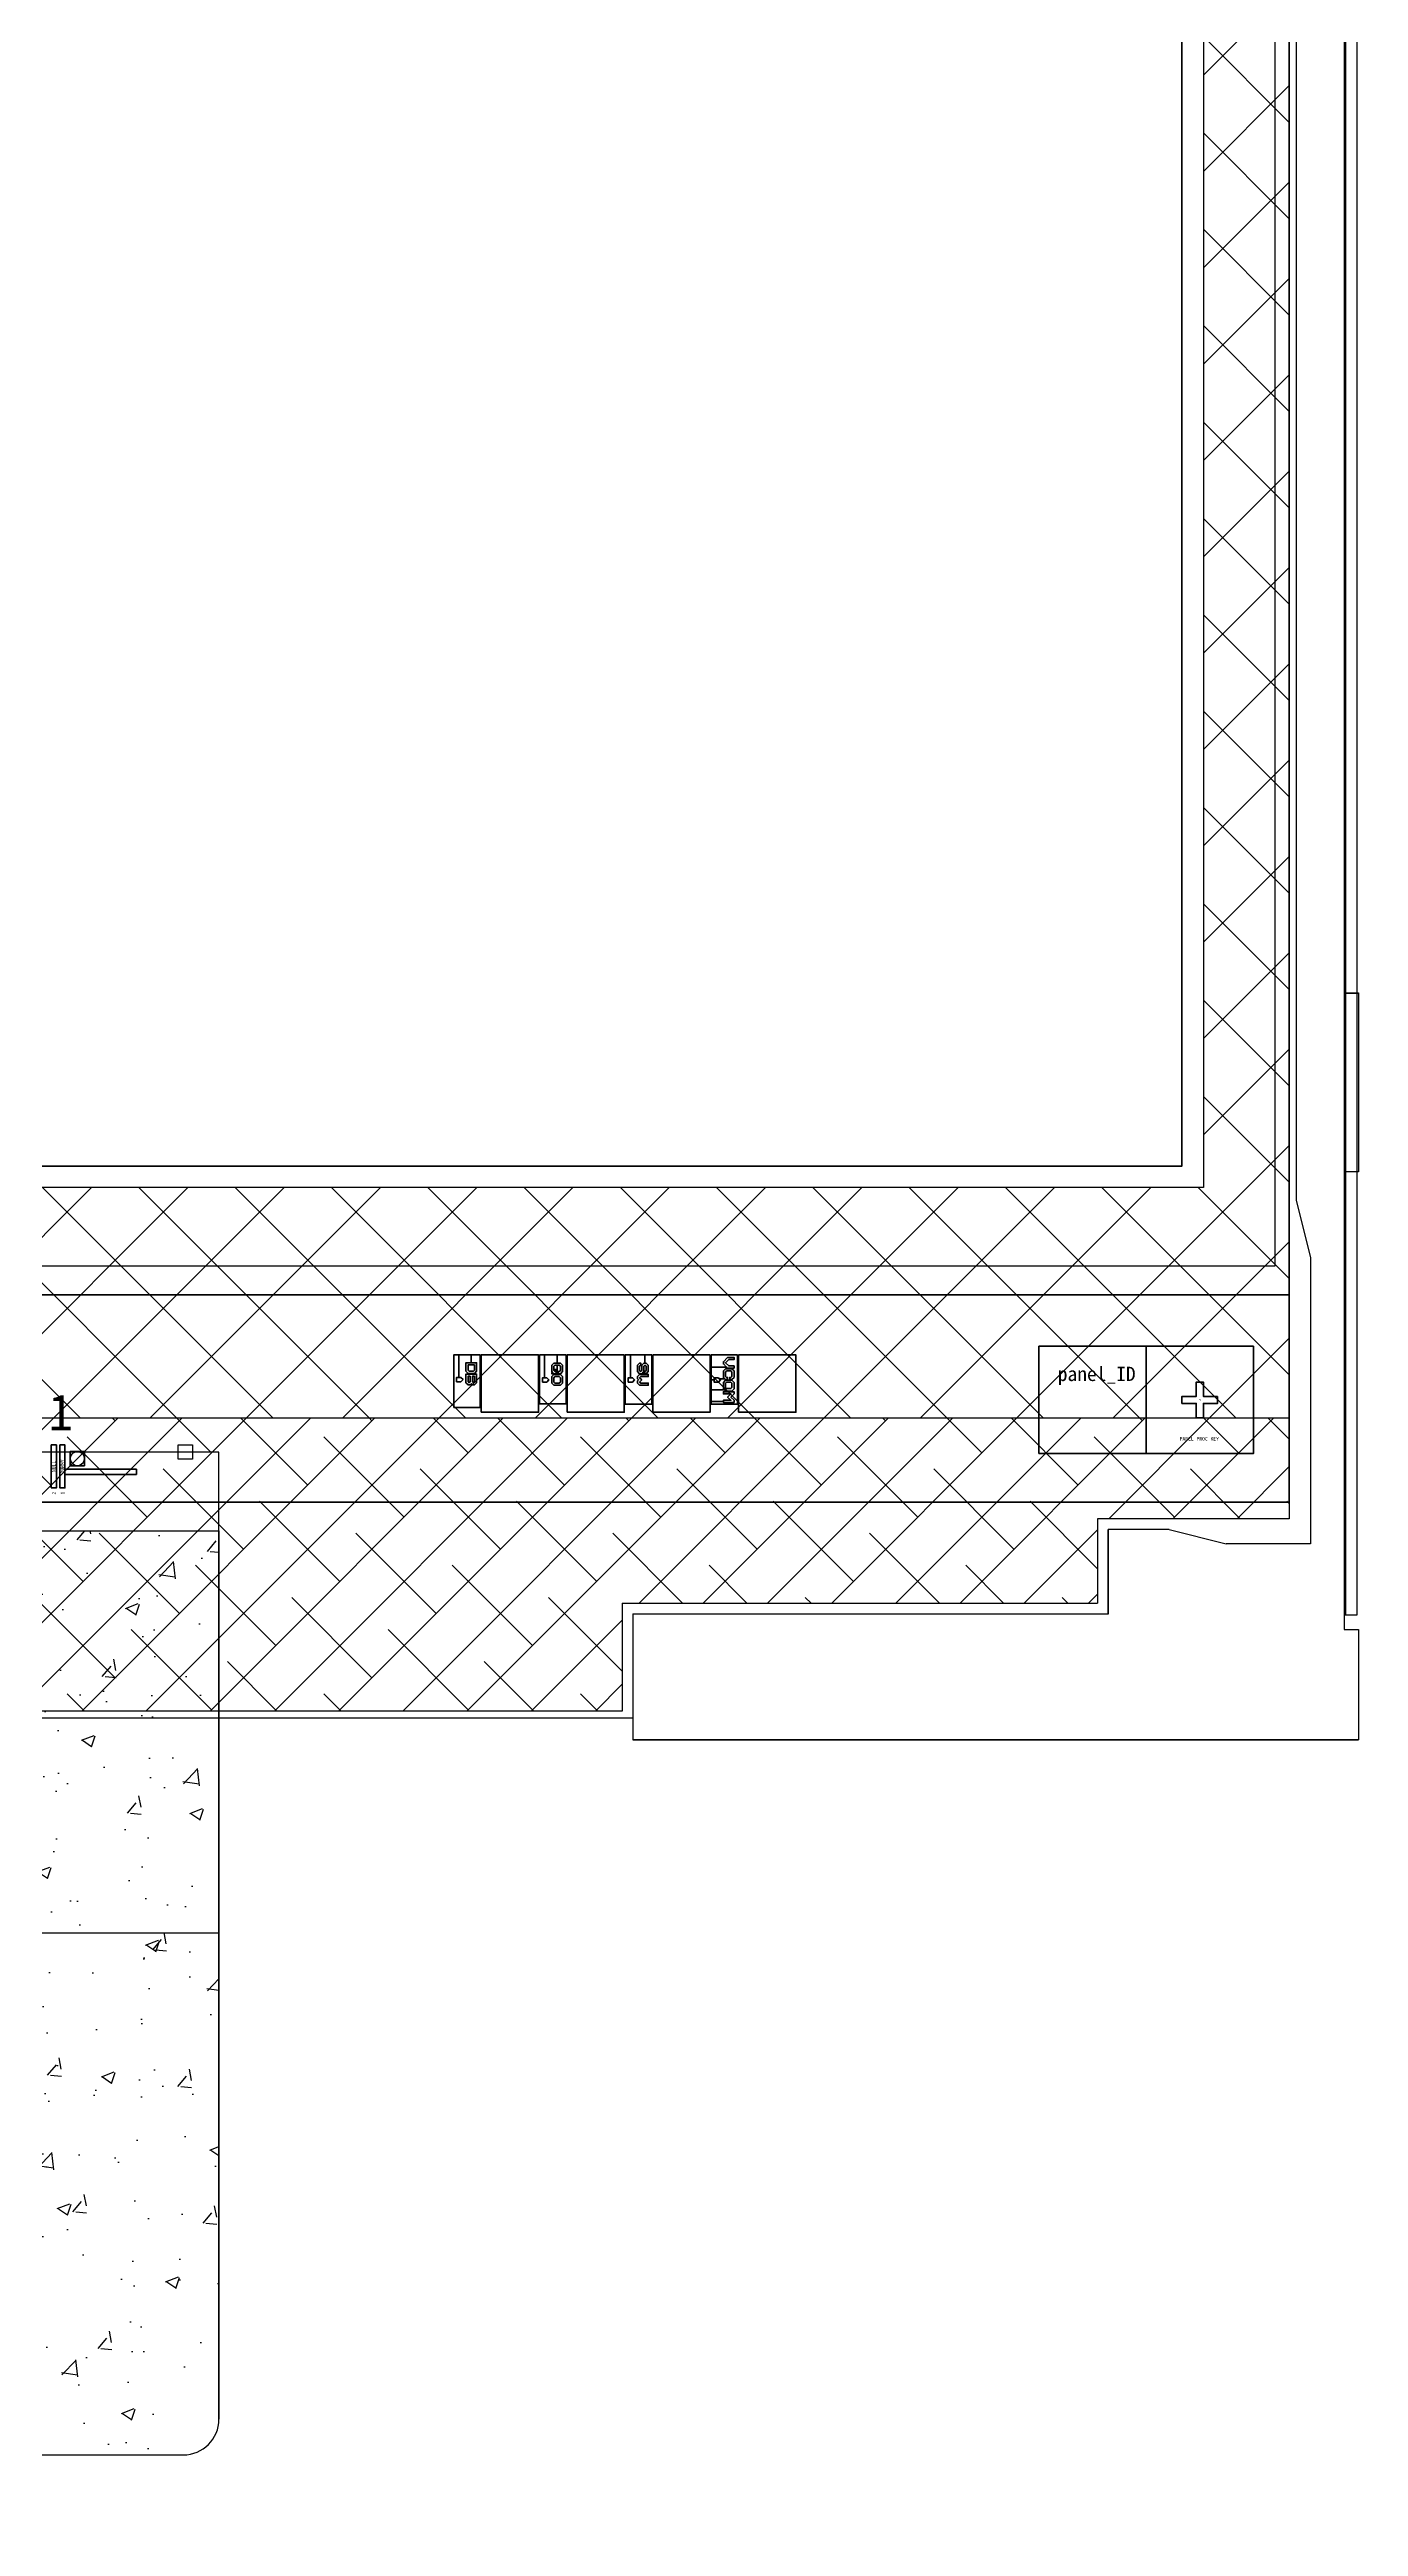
# Model space of a CAD drawing. Header units: millimetres. Extents: x -14728 to -14345, y -1653 to -1382.
# Drawn here: x -14623.25 to -14604.94, y -1516.21 to -1481.58 of the extents above; entities that cross this region are included whole.
import ezdxf
from ezdxf.enums import TextEntityAlignment as Align

# ---------------------------------------------------------------- set-up
doc = ezdxf.new("R2010")
doc.units = ezdxf.units.MM
for name, color, linetype, lineweight in [('2ITO.drawing', 4, 'Continuous', 100), ('Baseline.drawing', 190, 'Continuous', 100), ('GATE.drawing', 3, 'Continuous', 100), ('L122.drawing', 7, 'Continuous', 100), ('TFT_line.drawing', 3, 'Continuous', 100)]:
    doc.layers.add(name, color=color, linetype=linetype, lineweight=lineweight)
for name, color, linetype in [('bezel', 6, 'Continuous'), ('FPC', 41, 'Continuous'), ('house', 7, 'Continuous'), ('lcd', 4, 'Continuous'), ('T-SHADING黑白双面胶', 5, 'Continuous'), ('遮光胶带', 160, 'Continuous')]:
    doc.layers.add(name, color=color, linetype=linetype)
doc.styles.get("Standard").update_dxf_attribs({"font": 'SimSun.ttf'})

# ---------------------------------------------------------------- blocks, each defined once
blk = doc.blocks.new('BL20260327')
at = {"layer": 'T-SHADING黑白双面胶', "ltscale": 0.2}
h = blk.add_hatch(dxfattribs=at)
h.set_pattern_fill('ANSI37,_O', color=256, scale=0.3)
h.set_pattern_definition([(45, (-15383.404, 139.4954), (-0.6735192, 0.6735192), []), (135, (-15383.404, 139.4954), (-0.6735192, -0.6735192), [])])
h.paths.add_polyline_path([(-14838.024, -1518.565), (-14838.024, -1448.745), (-14889.624, -1448.745), (-14889.624, -1518.565)])
h.paths.add_polyline_path([(-14839.224, -1515.345), (-14888.424, -1515.345), (-14888.424, -1449.945), (-14839.224, -1449.945)], flags=16)
at = {"layer": '遮光胶带'}
h = blk.add_hatch(dxfattribs=at)
h.set_pattern_fill('ANSI38,_O', color=201, scale=0.2)
h.set_pattern_definition([(45, (-15383.404, 139.4954), (-0.4490128, 0.4490128), []), (135, (-15383.404, 139.4954), (-1.34703842, 0.4490128), [1.5875, -0.9525])])
h.paths.add_polyline_path([(-14840.703, -1519.975), (-14838.024, -1519.975), (-14838.024, -1518.565), (-14889.624, -1518.565), (-14889.624, -1519.975), (-14887.004, -1519.975), (-14887.004, -1521.155), (-14882.704, -1521.155), (-14882.704, -1522.665), (-14847.354, -1522.665), (-14847.354, -1521.155), (-14840.703, -1521.155)])
at = {"layer": 'bezel'}
blk.add_lwpolyline([(-14837.229, -1449.265), (-14837.079, -1449.265), (-14837.079, -1521.325), (-14837.229, -1521.325)], close=True, dxfattribs=at)
at = {"layer": 'house'}
for p, q in [((-14837.924, -1450.475), (-14837.924, -1515.525)), ((-14837.254, -1492.365), (-14837.254, -1521.525)), ((-14837.254, -1512.625), (-14837.054, -1512.625)), ((-14837.054, -1512.625), (-14837.054, -1515.125)), ((-14837.054, -1515.125), (-14837.254, -1515.125)), ((-14837.924, -1515.525), (-14837.724, -1516.325)), ((-14837.724, -1516.325), (-14837.724, -1520.325)), ((-14839.704, -1520.125), (-14840.553, -1520.125)), ((-14840.553, -1521.305), (-14840.553, -1520.125)), ((-14839.704, -1520.125), (-14840.529, -1520.125)), ((-14839.704, -1520.125), (-14838.904, -1520.325)), ((-14839.704, -1520.125), (-14838.904, -1520.325)), ((-14837.754, -1520.325), (-14838.904, -1520.325)), ((-14837.724, -1520.325), (-14838.904, -1520.325)), ((-14847.204, -1521.305), (-14847.204, -1523.065)), ((-14847.204, -1521.305), (-14840.553, -1521.305)), ((-14837.079, -1521.325), (-14837.254, -1521.325)), ((-14837.254, -1521.525), (-14837.054, -1521.525)), ((-14837.054, -1521.525), (-14837.054, -1523.065)), ((-14847.204, -1522.765), (-14882.854, -1522.765)), ((-14847.204, -1523.065), (-14837.054, -1523.065))]:
    blk.add_line(p, q, dxfattribs=at)
at = {"layer": 'T-SHADING黑白双面胶'}
for p, q in [((-14889.624, -1518.565), (-14838.024, -1518.565)), ((-14847.354, -1521.155), (-14847.354, -1522.665)), ((-14847.354, -1521.155), (-14840.703, -1521.155)), ((-14847.354, -1522.665), (-14882.704, -1522.665))]:
    blk.add_line(p, q, dxfattribs=at)
blk.add_lwpolyline([(-14889.624, -1519.975), (-14889.624, -1448.745), (-14838.024, -1448.745), (-14838.024, -1519.975), (-14840.703, -1519.975), (-14840.703, -1521.155)], dxfattribs=at)
blk.add_lwpolyline([(-14888.424, -1449.945), (-14839.224, -1449.945), (-14839.224, -1515.345), (-14888.424, -1515.345)], close=True, dxfattribs=at)
blk = doc.blocks.new('et_name_r')
at = {"layer": 'GATE.drawing', "color": 3, "linetype": 'Continuous', "lineweight": 100}
for points in [[(0, 0), (0.37, 0), (0.37, 0.73438), (0.245, 0.73438), (0.245, 0.62638), (0.32, 0.62638), (0.32, 0.50638), (0.29, 0.47638), (0.245, 0.47638), (0.245, 0.46638), (0.32, 0.46638), (0.32, 0.34638), (0.29, 0.31638), (0.26, 0.31638), (0.245, 0.33138), (0.23, 0.31638), (0.2, 0.31638), (0.17, 0.34638), (0.17, 0.46638), (0.245, 0.46638), (0.245, 0.47638), (0.2, 0.47638), (0.17, 0.50638), (0.17, 0.62638), (0.245, 0.62638), (0.245, 0.73438), (0.07049, 0.73438), (0.07049, 0.42038), (0.10052, 0.42038), (0.13047, 0.39038), (0.10047, 0.36038), (0.04047, 0.36038), (0.04047, 0.42038), (0.07049, 0.42038), (0.07049, 0.73438), (0, 0.73438)], [(1.201, 0.05038), (1.571, 0.05038), (1.571, 0.73438), (1.446, 0.73438), (1.446, 0.62138), (1.491, 0.62138), (1.521, 0.59138), (1.521, 0.50138), (1.491, 0.47138), (1.461, 0.47138), (1.461, 0.50138), (1.476, 0.50138), (1.491, 0.51638), (1.491, 0.57638), (1.476, 0.59138), (1.446, 0.59138), (1.446, 0.46138), (1.491, 0.46138), (1.521, 0.43138), (1.521, 0.34138), (1.491, 0.31138), (1.401, 0.31138), (1.371, 0.34138), (1.371, 0.43138), (1.401, 0.46138), (1.446, 0.46138), (1.446, 0.59138), (1.416, 0.59138), (1.401, 0.57638), (1.401, 0.51638), (1.416, 0.50138), (1.416, 0.53138), (1.431, 0.53138), (1.431, 0.47138), (1.371, 0.47138), (1.371, 0.48638), (1.386, 0.48638), (1.371, 0.50138), (1.371, 0.59138), (1.401, 0.62138), (1.446, 0.62138), (1.446, 0.73438), (1.27149, 0.73438), (1.27149, 0.41538), (1.30152, 0.41538), (1.33147, 0.38538), (1.30147, 0.35538), (1.24147, 0.35538), (1.24147, 0.41538), (1.27149, 0.41538), (1.27149, 0.73438), (1.201, 0.73438)], [(2.4, 0.04538), (2.77, 0.04538), (2.77, 0.73438), (2.675, 0.73438), (2.675, 0.62138), (2.69, 0.62138), (2.72, 0.59138), (2.72, 0.50138), (2.69, 0.47138), (2.675, 0.47138), (2.675, 0.50138), (2.69, 0.51638), (2.69, 0.57638), (2.675, 0.59138), (2.66, 0.57638), (2.66, 0.46138), (2.72, 0.46138), (2.72, 0.43138), (2.615, 0.43138), (2.6, 0.41638), (2.63, 0.38638), (2.6, 0.35638), (2.615, 0.34138), (2.72, 0.34138), (2.72, 0.31138), (2.6, 0.31138), (2.57, 0.34138), (2.57, 0.37138), (2.585, 0.38638), (2.57, 0.40138), (2.57, 0.43138), (2.6, 0.46138), (2.66, 0.46138), (2.66, 0.50138), (2.63, 0.47138), (2.6, 0.47138), (2.57, 0.50138), (2.57, 0.59138), (2.6, 0.62138), (2.615, 0.62138), (2.615, 0.59138), (2.6, 0.57638), (2.6, 0.51638), (2.615, 0.50138), (2.63, 0.51638), (2.63, 0.59138), (2.66, 0.62138), (2.675, 0.62138), (2.675, 0.73438), (2.47049, 0.73438), (2.47049, 0.41538), (2.50052, 0.41538), (2.53047, 0.38538), (2.50047, 0.35538), (2.44047, 0.35538), (2.44047, 0.41538), (2.47049, 0.41538), (2.47049, 0.73438), (2.4, 0.73438)], [(3.971, 0.73438), (3.971, 0.04538), (3.601, 0.04538), (3.601, 0.08538), (3.771, 0.08538), (3.771, 0.07038), (3.921, 0.07038), (3.921, 0.10038), (3.876, 0.14538), (3.921, 0.19038), (3.921, 0.22038), (3.771, 0.22038), (3.771, 0.19038), (3.876, 0.19038), (3.831, 0.14538), (3.876, 0.10038), (3.771, 0.10038), (3.771, 0.08538), (3.601, 0.08538), (3.601, 0.24538), (3.786, 0.24538), (3.801, 0.23038), (3.891, 0.23038), (3.921, 0.26038), (3.921, 0.35038), (3.891, 0.38038), (3.801, 0.38038), (3.771, 0.35038), (3.771, 0.26038), (3.786, 0.24538), (3.601, 0.24538), (3.601, 0.38538), (3.64147, 0.38538), (3.64147, 0.35538), (3.70147, 0.35538), (3.73147, 0.38538), (3.714, 0.40288), (3.7885, 0.40288), (3.801, 0.39038), (3.831, 0.39038), (3.831, 0.42038), (3.816, 0.42038), (3.801, 0.43538), (3.801, 0.49538), (3.816, 0.51038), (3.876, 0.51038), (3.891, 0.49538), (3.891, 0.43538), (3.876, 0.42038), (3.861, 0.42038), (3.861, 0.39038), (3.891, 0.39038), (3.921, 0.42038), (3.921, 0.51038), (3.891, 0.54038), (3.801, 0.54038), (3.771, 0.51038), (3.771, 0.42038), (3.7885, 0.40288), (3.714, 0.40288), (3.70152, 0.41538), (3.64147, 0.41538), (3.64147, 0.38538), (3.601, 0.38538), (3.601, 0.56538), (3.816, 0.56538), (3.831, 0.55038), (3.921, 0.55038), (3.921, 0.58038), (3.846, 0.58038), (3.801, 0.62538), (3.846, 0.67038), (3.921, 0.67038), (3.921, 0.70038), (3.831, 0.70038), (3.771, 0.64038), (3.771, 0.61038), (3.816, 0.56538), (3.601, 0.56538), (3.601, 0.73438)], [(0.29, 0.59638), (0.29, 0.52138), (0.275, 0.50638), (0.215, 0.50638), (0.2, 0.52138), (0.2, 0.59638)], [(0.23, 0.43638), (0.23, 0.36138), (0.215, 0.34638), (0.2, 0.36138), (0.2, 0.43638)], [(0.29, 0.43638), (0.29, 0.36138), (0.275, 0.34638), (0.26, 0.36138), (0.26, 0.43638)], [(1.476, 0.43138), (1.491, 0.41638), (1.491, 0.35638), (1.476, 0.34138), (1.416, 0.34138), (1.401, 0.35638), (1.401, 0.41638), (1.416, 0.43138)], [(3.876, 0.35538), (3.891, 0.34038), (3.891, 0.28038), (3.876, 0.26538), (3.816, 0.26538), (3.801, 0.28038), (3.801, 0.34038), (3.816, 0.35538)]]:
    blk.add_lwpolyline(points, close=True, dxfattribs=at)
blk = doc.blocks.new('fpc_mark')
at = {"layer": 'GATE.drawing', "color": 3, "linetype": 'Continuous', "lineweight": 100}
for points in [[(0.45925, -0.0395), (-0.54025, -0.0395), (-0.54025, -0.1105), (0.45925, -0.1105), (0.45925, -0.3005), (0.53025, -0.3005), (0.53025, 0.3005), (0.45925, 0.3005)], [(0.38406, 0.1105), (0.37917, 0.1414), (0.36496, 0.16928), (0.34284, 0.1914), (0.31496, 0.20561), (0.28406, 0.2105), (0.25316, 0.20561), (0.22528, 0.1914), (0.20316, 0.16928), (0.18895, 0.1414), (0.18406, 0.1105), (0.18895, 0.0796), (0.20316, 0.05172), (0.22528, 0.0296), (0.25316, 0.01539), (0.28406, 0.0105), (0.31496, 0.01539), (0.34284, 0.0296), (0.36496, 0.05172), (0.37917, 0.0796)]]:
    blk.add_lwpolyline(points, close=True, dxfattribs=at)
at = {"layer": 'TFT_line.drawing', "color": 3, "linetype": 'Continuous', "lineweight": 100}
for points in [[(0.18406, 0.0105), (0.38406, 0.0105), (0.38406, 0.2105), (0.18406, 0.2105)], [(0.45975, -0.3), (0.52975, -0.3), (0.52975, 0.3), (0.45975, 0.3)]]:
    blk.add_lwpolyline(points, close=True, dxfattribs=at)
blk = doc.blocks.new('et_pad_uint')
at = {"layer": 'GATE.drawing', "color": 3, "linetype": 'Continuous', "lineweight": 100}
blk.add_lwpolyline([(-0.0005, -0.0005), (0.8005, -0.0005), (0.8005, 0.8005), (-0.0005, 0.8005)], close=True, dxfattribs=at)
blk = doc.blocks.new('mark_process')
at = {"layer": 'Baseline.drawing', "color": 190, "linetype": 'Continuous', "lineweight": 100}
blk.add_lwpolyline([(-0.001, -0.001), (0.001, -0.001), (0.001, 0.001), (-0.001, 0.001)], close=True, dxfattribs=at)
at = {"layer": 'GATE.drawing', "color": 3, "linetype": 'Continuous', "lineweight": 100}
blk.add_lwpolyline([(0.25, 0.05), (0.05, 0.05), (0.05, 0.25), (-0.05, 0.25), (-0.05, 0.05), (-0.25, 0.05), (-0.25, -0.05), (-0.05, -0.05), (-0.05, -0.25), (0.05, -0.25), (0.05, -0.05), (0.25, -0.05)], close=True, dxfattribs=at)
at = {"layer": 'TFT_line.drawing', "color": 3, "linetype": 'Continuous', "lineweight": 100}
blk.add_lwpolyline([(-0.75, -0.75), (0.75, -0.75), (0.75, 0.75), (-0.75, 0.75)], close=True, dxfattribs=at)
blk.add_text('PANEL PROC KEY', height=0.05, dxfattribs=at).set_placement((-0.007, -0.5425), align=Align.MIDDLE_CENTER)
blk = doc.blocks.new('zw$6EA4')
at = {"color": 6}
for p, q in [((25.6, 33.7), (25.6, -33.8)), ((25.6, -33.8), (-25.6, -33.8))]:
    blk.add_line(p, q, dxfattribs=at)
at = {"layer": '2ITO.drawing', "color": 4, "linetype": 'Continuous', "lineweight": 100}
blk.add_lwpolyline([(8.4845, -36.9005), (8.5555, -36.9005), (8.5555, -36.2995), (8.4845, -36.2995)], close=True, dxfattribs=at)
at = {"layer": 'lcd', "color": 4, "linetype": 'Continuous', "lineweight": 100}
for p, q in [((25.8, -34.2), (25.8, 33.9)), ((25.8, -37.1), (25.8, 33.9)), ((-25.8, -34.2), (25.8, -34.2)), ((-25.8, -37.1), (25.8, -37.1))]:
    blk.add_line(p, q, dxfattribs=at)
for points in [[(-24.3, -32.4), (24.3, -32.4), (24.3, 32.4), (-24.3, 32.4)], [(22.3, -36.42), (23.8, -36.42), (23.8, -34.92), (22.3, -34.92)]]:
    blk.add_lwpolyline(points, close=True, dxfattribs=at)
at = {"color": 1, "linetype": 'Continuous', "lineweight": 100}
for name, p in [('et_name_r', (14.1145, -35.77588)), ('et_pad_uint', (14.5, -35.842)), ('et_pad_uint', (15.7, -35.842)), ('et_pad_uint', (16.9, -35.842)), ('et_pad_uint', (18.1, -35.842))]:
    blk.add_blockref(name, p, dxfattribs=at)
at = {"color": 1, "linetype": 'Continuous', "lineweight": 100, "xscale": -1}
blk.add_blockref('fpc_mark', (9.13475, -36.6), dxfattribs=at)
at = {"layer": 'lcd', "color": 4, "linetype": 'Continuous', "lineweight": 100, "row_count": 1, "column_count": 2, "row_spacing": 1.502, "column_spacing": 49.1}
blk.add_blockref('mark_process', (-24.55, -35.67), dxfattribs=at)
at = {"layer": 'L122.drawing', "color": 7, "linetype": 'Continuous', "lineweight": 100}
blk.add_text('1', height=0.5, dxfattribs=at).set_placement((8.61812, -35.84352), align=Align.MIDDLE_CENTER)
for s, p in [('NULL', (8.52, -36.6)), ('DUMMY', (8.64, -36.6)), ('2', (8.52066, -36.97299)), ('1', (8.64066, -36.97299))]:
    blk.add_text(s, height=0.05, rotation=90, dxfattribs=at).set_placement(p, align=Align.MIDDLE_CENTER)
at = {"layer": 'lcd', "color": 4, "linetype": 'Continuous', "lineweight": 100}
blk.add_text('panel_ID', height=0.2, dxfattribs=at).set_placement((23.10789, -35.30602), align=Align.MIDDLE_CENTER)

msp = doc.modelspace()

# ---------------------------------------------------------------- hatches: boundary and pattern name
at = {"layer": 'FPC'}
h = msp.add_hatch(dxfattribs=at)
h.set_pattern_fill('AR-CONC', color=250, scale=0.01, style=0)
h.set_pattern_definition([(50, (22.0583, 0.2078), (1.82184669, -0.15939086), [0.1905, -2.0955]), (355, (22.0583, 0.2078), (-0.35242826, 1.91056643), [0.1524, -1.6764]), (100.451, (22.2101, 0.1945), (1.46942502, 1.75116688), [0.1619, -1.7809]), (46.1842, (22.0583, 0.7158), (2.7107904, -0.42042328), [0.28575, -3.14325]), (96.6356, (22.2842, 0.6808), (2.37404234, 2.47425556), [0.24285, -2.67135]), (351.184, (22.0583, 0.7158), (2.37404606, 2.4742512), [0.2286, -2.5146]), (21, (22.3123, 0.5888), (1.5161488, -1.02265519), [0.1905, -2.0955]), (326, (22.3123, 0.5888), (0.61802028, 1.84187966), [0.1524, -1.6764]), (71.4514, (22.4387, 0.5036), (2.1341649, 0.81922858), [0.1619, -1.7809]), (37.5, (22.0583, 0.2078), (0.030886033, 0.84555039), [0, -1.65608, 0, -1.7018, 0, -1.68275]), (7.5, (22.0583, 0.2078), (0.668196625, 1.00180575), [0, -0.97028, 0, -1.61798, 0, -0.64135]), (327.5, (21.4919, 0.2078), (1.355905952, -0.05728744), [0, -0.635, 0, -1.9812, 0, -2.6289]), (317.5, (21.2379, 0.2078), (1.48129181, 0.25426491), [0, -0.8255, 0, -1.31572, 0, -1.8669])])
edge = h.paths.add_edge_path()
edge.add_line((-14637.205, -1523.236), (-14626.205, -1523.236))
edge.add_line((-14626.205, -1523.236), (-14626.205, -1516.206))
edge.add_arc((-14625.205, -1516.206), 1, 90, 180, ccw=False)
edge.add_line((-14625.205, -1515.206), (-14621.375, -1515.206))
edge.add_arc((-14621.375, -1514.706), 0.5, 270, 360)
edge.add_line((-14620.875, -1514.706), (-14620.875, -1507.946))
edge.add_line((-14620.875, -1507.946), (-14620.875, -1502.286))
edge.add_line((-14620.875, -1502.286), (-14642.565, -1502.286))
edge.add_line((-14642.565, -1502.286), (-14642.565, -1506.906))
edge.add_arc((-14643.565, -1506.906), 1, -90, 0, ccw=False)
edge.add_line((-14643.565, -1507.906), (-14649.735, -1507.906))
edge.add_arc((-14649.735, -1508.406), 0.5, 90, 180)
edge.add_line((-14650.235, -1508.406), (-14650.235, -1514.706))
edge.add_arc((-14649.735, -1514.706), 0.5, 180, 270)
edge.add_line((-14649.735, -1515.206), (-14638.205, -1515.206))
edge.add_arc((-14638.205, -1516.206), 1, 0, 90, ccw=False)
edge.add_line((-14637.205, -1516.206), (-14637.205, -1523.236))

# ---------------------------------------------------------------- linework, layer by layer
msp.add_lwpolyline([(-14621.445, -1501.086), (-14621.245, -1501.086), (-14621.245, -1501.286), (-14621.445, -1501.286)], close=True)
msp.add_lwpolyline([(-14621.445, -1501.086), (-14621.245, -1501.086), (-14621.245, -1501.286), (-14621.445, -1501.286)], close=True)
at = {"layer": 'bezel'}
msp.add_lwpolyline([(-14605.11, -1431.406), (-14604.96, -1431.406), (-14604.96, -1503.466), (-14605.11, -1503.466)], close=True, dxfattribs=at)
at = {"layer": 'FPC'}
for p, q in [((-14620.875, -1501.186), (-14642.565, -1501.186)), ((-14620.875, -1514.706), (-14620.875, -1501.186)), ((-14642.565, -1502.286), (-14620.875, -1502.286)), ((-14620.875, -1502.286), (-14620.875, -1507.946)), ((-14643.565, -1507.906), (-14620.875, -1507.906)), ((-14620.875, -1507.946), (-14620.875, -1514.706)), ((-14625.205, -1515.206), (-14621.375, -1515.206))]:
    msp.add_line(p, q, dxfattribs=at)
msp.add_arc((-14621.375, -1514.706), 0.5, 270, 0, dxfattribs=at)
at = {"layer": 'house'}
for p, q in [((-14605.805, -1432.616), (-14605.805, -1497.666)), ((-14605.135, -1474.506), (-14605.135, -1503.666)), ((-14605.135, -1494.766), (-14604.935, -1494.766)), ((-14604.935, -1494.766), (-14604.935, -1497.266)), ((-14604.935, -1497.266), (-14605.135, -1497.266)), ((-14605.805, -1497.666), (-14605.605, -1498.466)), ((-14605.605, -1498.466), (-14605.605, -1502.466)), ((-14607.585, -1502.266), (-14608.435, -1502.266)), ((-14608.435, -1503.446), (-14608.435, -1502.266)), ((-14607.585, -1502.266), (-14608.41, -1502.266)), ((-14607.585, -1502.266), (-14606.785, -1502.466)), ((-14607.585, -1502.266), (-14606.785, -1502.466)), ((-14605.635, -1502.466), (-14606.785, -1502.466)), ((-14605.605, -1502.466), (-14606.785, -1502.466)), ((-14615.085, -1503.446), (-14615.085, -1505.206)), ((-14615.085, -1503.446), (-14608.435, -1503.446)), ((-14604.96, -1503.466), (-14605.135, -1503.466)), ((-14605.135, -1503.666), (-14604.935, -1503.666)), ((-14604.935, -1503.666), (-14604.935, -1505.206)), ((-14615.085, -1504.906), (-14650.735, -1504.906)), ((-14615.085, -1505.206), (-14604.935, -1505.206))]:
    msp.add_line(p, q, dxfattribs=at)

# ---------------------------------------------------------------- block references
msp.add_blockref('BL20260327', (232.119, 17.858))
at = {"color": 4}
msp.add_blockref('zw$6EA4', (-14631.705, -1464.786), dxfattribs=at)

doc.saveas('drawing.dxf')
